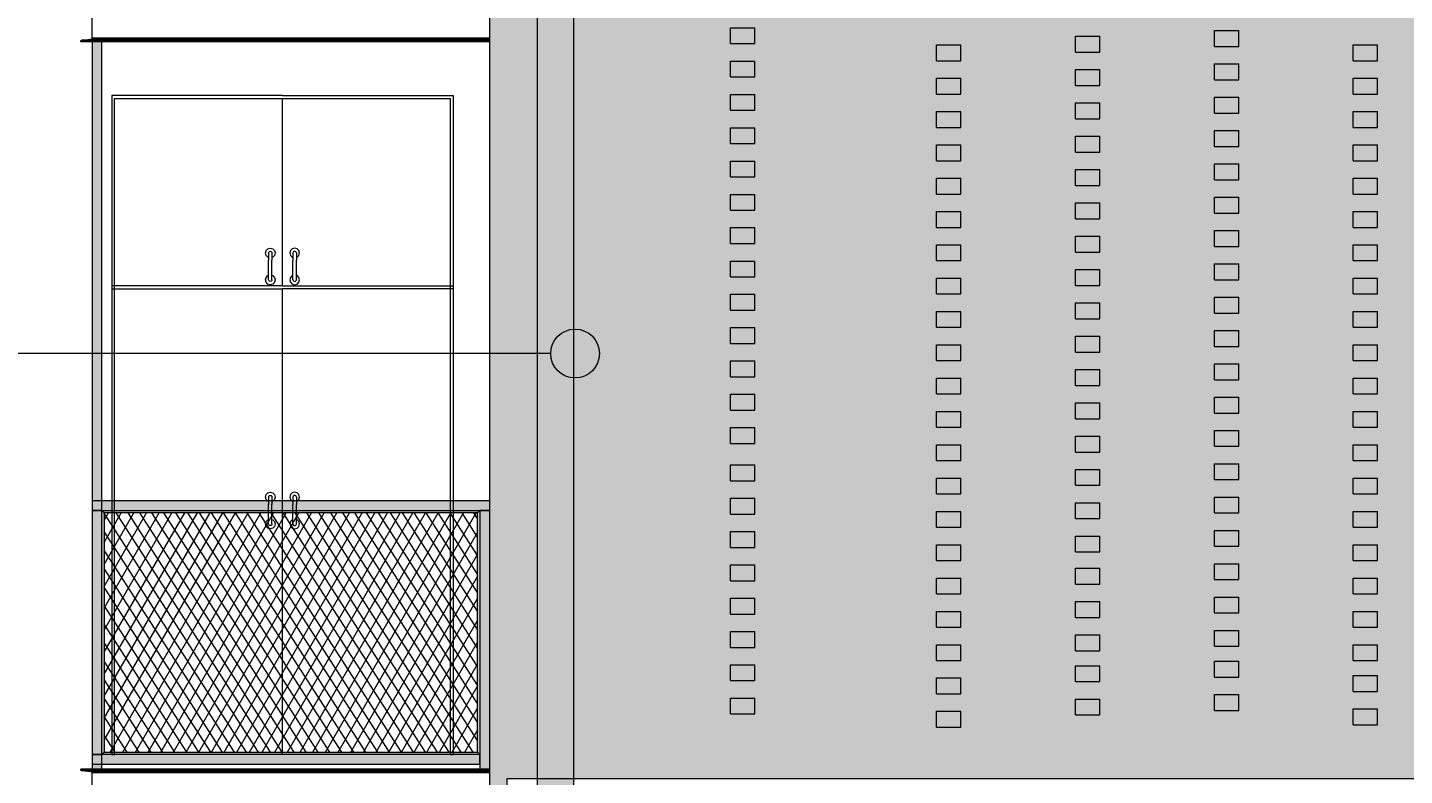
# Model space of a CAD drawing. Header units: metres. Extents: x 476297 to 476657, y 4620828 to 4621206.
# Drawn here: x 476603.33 to 476608.97, y 4621029.08 to 4621032.14 of the extents above; entities that cross this region are included whole.
import ezdxf

# ---------------------------------------------------------------- set-up
doc = ezdxf.new("R2010")
doc.units = ezdxf.units.M
doc.header["$MEASUREMENT"] = 0
for name, color, linetype in [('New2D Drafting - General', 7, 'Continuous'), ('New2D Drafting - General_Pen_No__30_Pen_No__9_Pen_No__9', 7, 'Continuous'), ('NewStructural - Bearing', 7, 'Continuous'), ('Structural - Bearing', 7, 'Continuous'), ('zoma', 7, 'Continuous'), ('zoma_Pen_No__5', 7, 'Continuous')]:
    doc.layers.add(name, color=color, linetype=linetype)
doc.styles.add('GENERATED_STYLE_2', font='arial.ttf')
doc.dimstyles.new('GENERATED_STYLE__1', dxfattribs={"dimtxt": 0.2, "dimasz": 0.064421, "dimexe": 0.18, "dimexo": 0.003, "dimgap": 0.09, "dimtad": 1, "dimtih": 1, "dimtoh": 1, "dimzin": 0, "dimdsep": 46, "dimtxsty": 'GENERATED_STYLE_2', "dimblk": 'ARROWHEAD_2', "dimblk1": 'ARROWHEAD_2', "dimblk2": 'ARROWHEAD_2', "dimcen": 0.09, "dimclrd": 142, "dimclre": 142, "dimclrt": 142, "dimadec": 0, "dimazin": 0, "dimtfac": 1, "dimtdec": 4, "dimtmove": 0, "dimatfit": 3, "dimfxl": 1, "dimtolj": 1, "dimtzin": 0, "dimarcsym": 0})

# ---------------------------------------------------------------- blocks, each defined once
blk = doc.blocks.new('*D531', base_point=(476844.5271, 4621385.791))
at = {"layer": 'zoma', "color": 142, "linetype": 'Continuous', "lineweight": 0, "transparency": 16777216}
for p, q in [((476605.3165, 4621023.2896), (476605.2676, 4621023.2048)), ((476605.2921, 4621023.1836), (476605.2921, 4621023.3108)), ((476605.7165, 4621023.2896), (476605.6676, 4621023.2048)), ((476605.6921, 4621023.1836), (476605.6921, 4621023.3108)), ((476605.2506, 4621023.2472), (476605.2921, 4621023.2472)), ((476605.2921, 4621023.2472), (476605.6921, 4621023.2472))]:
    blk.add_line(p, q, dxfattribs=at)
at = {"layer": 'zoma', "color": 142, "lineweight": 0, "transparency": 16777216, "insert": (476604.7355, 4621023.2872), "char_height": 0.2, "attachment_point": 7, "style": 'GENERATED_STYLE_2'}
blk.add_mtext('\\A1;{\\pql;\\fArial CYR|b0|i0|c204|p34;0,40}', dxfattribs=at)
blk = doc.blocks.new('ARROWHEAD_2')
at = {"color": 0, "linetype": 'Continuous', "lineweight": 0}
for p, q in [((0, 0), (-1, 0)), ((-0.378, -0.655), (0.378, 0.655))]:
    blk.add_line(p, q, dxfattribs=at)
blk = doc.blocks.new('*D532', base_point=(476844.5271, 4621385.791))
at = {"layer": 'zoma', "color": 142, "linetype": 'Continuous', "lineweight": 0, "transparency": 16777216}
for p, q in [((476605.7165, 4621023.2896), (476605.6676, 4621023.2048)), ((476605.6921, 4621023.1836), (476605.6921, 4621023.3108)), ((476612.2164, 4621023.2896), (476612.1675, 4621023.2048)), ((476612.192, 4621023.1836), (476612.192, 4621023.3108)), ((476605.6921, 4621023.2472), (476612.192, 4621023.2472))]:
    blk.add_line(p, q, dxfattribs=at)
at = {"layer": 'zoma', "color": 142, "lineweight": 0, "transparency": 16777216, "char_height": 0.2, "attachment_point": 7, "style": 'GENERATED_STYLE_2'}
for s, insert in [('\\A1;{\\pql;\\fArial CYR|b0|i0|c204|p34;6,50}', (476608.676, 4621023.2872)), ('\\A1;{\\pql;\\fArial CYR|b0|i0|c204|p34;0,40}', (476611.6353, 4621023.2872))]:
    blk.add_mtext(s, dxfattribs=dict(at, insert=insert))
blk = doc.blocks.new('Line_25', base_point=(476605.572, 4621030.8088))
at = {"layer": 'zoma_Pen_No__5', "linetype": 'Continuous', "lineweight": 0}
blk.add_hatch(color=142, dxfattribs=at).paths.add_polyline_path([(476605.472, 4621030.8088), (476605.4796, 4621030.7706), (476605.5013, 4621030.7381), (476605.5337, 4621030.7164), (476605.572, 4621030.7088), (476605.6102, 4621030.7164), (476605.6427, 4621030.7381), (476605.6644, 4621030.7706), (476605.672, 4621030.8088), (476605.6644, 4621030.8471), (476605.6427, 4621030.8795), (476605.6102, 4621030.9012), (476605.572, 4621030.9088), (476605.5337, 4621030.9012), (476605.5013, 4621030.8795), (476605.4796, 4621030.8471)])
at = {"layer": 'zoma_Pen_No__5', "color": 142, "linetype": 'Continuous', "lineweight": 0}
blk.add_line((476605.472, 4621030.8088), (476592.5777, 4621030.8088), dxfattribs=at)
blk.add_circle((476605.572, 4621030.8088), 0.1, dxfattribs=at)

msp = doc.modelspace()

# ---------------------------------------------------------------- hatches: boundary and pattern name
at = {"layer": 'New2D Drafting - General', "linetype": 'Continuous', "lineweight": 0}
h = msp.add_hatch(dxfattribs=at)
h.set_pattern_fill('BATT_INSULATION', style=0, pattern_type=2)
h.set_pattern_definition([(60, (476844.52715, 4621385.791044), (-0.038971143, 0.0225), []), (122.833095, (476844.52715, 4621385.791044), (0.0368060797, 0.01875), [])])
h.paths.add_polyline_path([(476605.1721, 4621030.156), (476603.6417, 4621030.156), (476603.6417, 4621029.176), (476605.1721, 4621029.176)])
at = {"layer": 'New2D Drafting - General_Pen_No__30_Pen_No__9_Pen_No__9', "linetype": 'Continuous', "lineweight": 0}
h = msp.add_hatch(dxfattribs=at)
h.set_pattern_fill('BRICK___RUNNING_BOND', color=252, style=0, pattern_type=2)
h.set_pattern_definition([(0, (476615.891796, 4621034.17524), (0, 0.06664), []), (90, (476615.8918, 4621034.17524), (-0.2448, 0), [0.06664, -0.06664]), (90, (476616.0142, 4621034.24188), (-0.2448, 0), [0.06664, -0.06664])])
h.paths.add_polyline_path([(476623.0622, 4621031.666), (476622.9924, 4621031.666), (476622.9924, 4621029.066), (476605.2921, 4621029.066), (476605.2921, 4621024.666), (476605.2221, 4621024.666), (476605.2221, 4621029.166), (476605.2221, 4621039.1656), (476623.0621, 4621039.1656), (476623.0621, 4621038.706)])
h.paths.add_polyline_path([(476617.6924, 4621031.666), (476616.0924, 4621031.666), (476616.0924, 4621030.066), (476617.6924, 4621030.066)], flags=0)
h.paths.add_polyline_path([(476616.0924, 4621036.466), (476616.0924, 4621038.066), (476617.6924, 4621038.066), (476617.6924, 4621036.466)], flags=0)
h.paths.add_polyline_path([(476617.6924, 4621034.866), (476616.0924, 4621034.866), (476616.0924, 4621033.266), (476617.6924, 4621033.266)], flags=0)
h.paths.add_polyline_path([(476610.3918, 4621030.066), (476611.9922, 4621030.066), (476611.9922, 4621031.666), (476610.3918, 4621031.666)], flags=0)
h.paths.add_polyline_path([(476611.9922, 4621034.866), (476610.3918, 4621034.866), (476610.3918, 4621033.266), (476611.9922, 4621033.266)], flags=0)
h.paths.add_polyline_path([(476611.9922, 4621038.066), (476611.9922, 4621036.466), (476610.3918, 4621036.466), (476610.3918, 4621038.066)], flags=0)
for points in [[(476605.4171, 4621024.666), (476605.5671, 4621024.666), (476605.5671, 4621038.4661), (476605.4171, 4621038.4661)], [(476603.5917, 4621032.086), (476603.5917, 4621029.166), (476603.6317, 4621029.166), (476603.6317, 4621032.086)], [(476603.5917, 4621030.206), (476603.5917, 4621030.166), (476605.2221, 4621030.166), (476605.2221, 4621030.206)], [(476603.5917, 4621029.106), (476603.6317, 4621029.106), (476603.6317, 4621030.166), (476603.5917, 4621030.166)], [(476603.6417, 4621029.176), (476603.6317, 4621029.166), (476603.6317, 4621030.166), (476603.6417, 4621030.156)], [(476603.6417, 4621030.156), (476603.6317, 4621030.166), (476605.1821, 4621030.166), (476605.1721, 4621030.156)], [(476605.1821, 4621029.166), (476605.1721, 4621029.176), (476605.1721, 4621030.156), (476605.1821, 4621030.166)], [(476605.1821, 4621029.106), (476605.2221, 4621029.106), (476605.2221, 4621030.166), (476605.1821, 4621030.166)], [(476603.5917, 4621029.166), (476603.5917, 4621029.126), (476605.1821, 4621029.126), (476605.1821, 4621029.166)], [(476603.6317, 4621029.166), (476603.6417, 4621029.176), (476605.1721, 4621029.176), (476605.1821, 4621029.166)]]:
    msp.add_hatch(color=255, dxfattribs=at).paths.add_polyline_path(points)

# ---------------------------------------------------------------- linework, layer by layer
at = {"layer": 'New2D Drafting - General', "color": 7, "linetype": 'Continuous', "lineweight": 0, "flags": 128}
msp.add_lwpolyline([(476605.1721, 4621030.156), (476603.6417, 4621030.156), (476603.6417, 4621029.176), (476605.1721, 4621029.176)], close=True, dxfattribs=at)
at = {"layer": 'New2D Drafting - General_Pen_No__30_Pen_No__9_Pen_No__9', "color": 7, "linetype": 'Continuous', "lineweight": 0, "flags": 128}
for points in [[(476623.0622, 4621031.666), (476622.9924, 4621031.666), (476622.9924, 4621029.066), (476605.2921, 4621029.066), (476605.2921, 4621024.666), (476605.2221, 4621024.666), (476605.2221, 4621029.166), (476605.2221, 4621039.1656), (476623.0621, 4621039.1656), (476623.0621, 4621038.706)], [(476605.4171, 4621024.666), (476605.5671, 4621024.666), (476605.5671, 4621038.4661), (476605.4171, 4621038.4661)], [(476603.5917, 4621032.086), (476603.5917, 4621029.166), (476603.6317, 4621029.166), (476603.6317, 4621032.086)], [(476603.5917, 4621030.206), (476603.5917, 4621030.166), (476605.2221, 4621030.166), (476605.2221, 4621030.206)], [(476603.5917, 4621029.106), (476603.6317, 4621029.106), (476603.6317, 4621030.166), (476603.5917, 4621030.166)], [(476603.6417, 4621029.176), (476603.6317, 4621029.166), (476603.6317, 4621030.166), (476603.6417, 4621030.156)], [(476603.6417, 4621030.156), (476603.6317, 4621030.166), (476605.1821, 4621030.166), (476605.1721, 4621030.156)], [(476605.1821, 4621029.166), (476605.1721, 4621029.176), (476605.1721, 4621030.156), (476605.1821, 4621030.166)], [(476605.1821, 4621029.106), (476605.2221, 4621029.106), (476605.2221, 4621030.166), (476605.1821, 4621030.166)], [(476603.5917, 4621029.166), (476603.5917, 4621029.126), (476605.1821, 4621029.126), (476605.1821, 4621029.166)], [(476603.6317, 4621029.166), (476603.6417, 4621029.176), (476605.1721, 4621029.176), (476605.1821, 4621029.166)]]:
    msp.add_lwpolyline(points, close=True, dxfattribs=at)
at = {"layer": 'NewStructural - Bearing', "color": 7, "linetype": 'Continuous', "lineweight": 0}
for p, q in [((476606.2089, 4621032.1437), (476606.3086, 4621032.1437)), ((476606.2089, 4621032.0787), (476606.2089, 4621032.1437)), ((476606.3086, 4621032.0787), (476606.3086, 4621032.1437)), ((476607.6234, 4621032.0437), (476607.6234, 4621032.1087)), ((476607.6234, 4621032.1087), (476607.7231, 4621032.1087)), ((476607.7231, 4621032.0437), (476607.7231, 4621032.1087)), ((476608.1931, 4621032.067), (476608.1931, 4621032.132)), ((476608.1931, 4621032.132), (476608.2928, 4621032.132)), ((476608.2928, 4621032.067), (476608.2928, 4621032.132)), ((476606.2089, 4621032.0787), (476606.3086, 4621032.0787)), ((476607.0535, 4621032.0085), (476607.0535, 4621032.0735)), ((476607.0535, 4621032.0735), (476607.1532, 4621032.0735)), ((476607.1532, 4621032.0085), (476607.1532, 4621032.0735)), ((476607.6234, 4621032.0437), (476607.7231, 4621032.0437)), ((476608.1931, 4621032.067), (476608.2928, 4621032.067)), ((476608.7628, 4621032.0735), (476608.8624, 4621032.0735)), ((476608.7628, 4621032.0085), (476608.7628, 4621032.0735)), ((476608.8624, 4621032.0085), (476608.8624, 4621032.0735)), ((476606.2089, 4621032.0072), (476606.3086, 4621032.0072)), ((476606.2089, 4621031.9422), (476606.2089, 4621032.0072)), ((476606.3086, 4621031.9422), (476606.3086, 4621032.0072)), ((476607.0535, 4621032.0085), (476607.1532, 4621032.0085)), ((476608.1931, 4621031.9955), (476608.2928, 4621031.9955)), ((476608.1931, 4621031.9305), (476608.1931, 4621031.9955)), ((476608.2928, 4621031.9305), (476608.2928, 4621031.9955)), ((476608.7628, 4621032.0085), (476608.8624, 4621032.0085)), ((476606.2089, 4621031.9422), (476606.3086, 4621031.9422)), ((476607.0535, 4621031.937), (476607.1532, 4621031.937)), ((476607.0535, 4621031.872), (476607.0535, 4621031.937)), ((476607.1532, 4621031.872), (476607.1532, 4621031.937)), ((476607.6234, 4621031.9722), (476607.7231, 4621031.9722)), ((476607.6234, 4621031.9072), (476607.6234, 4621031.9722)), ((476607.7231, 4621031.9072), (476607.7231, 4621031.9722)), ((476608.1931, 4621031.9305), (476608.2928, 4621031.9305)), ((476608.7628, 4621031.937), (476608.8624, 4621031.937)), ((476608.7628, 4621031.872), (476608.7628, 4621031.937)), ((476608.8624, 4621031.872), (476608.8624, 4621031.937)), ((476606.2089, 4621031.8706), (476606.3086, 4621031.8706)), ((476606.2089, 4621031.8056), (476606.2089, 4621031.8706)), ((476606.3086, 4621031.8056), (476606.3086, 4621031.8706)), ((476607.0535, 4621031.872), (476607.1532, 4621031.872)), ((476607.6234, 4621031.9072), (476607.7231, 4621031.9072)), ((476608.7628, 4621031.872), (476608.8624, 4621031.872)), ((476604.3722, 4621031.866), (476603.6722, 4621031.866)), ((476603.6722, 4621031.866), (476603.6722, 4621031.086)), ((476603.6842, 4621031.854), (476605.0602, 4621031.854)), ((476603.6842, 4621031.086), (476603.6842, 4621031.854)), ((476604.3722, 4621031.866), (476605.0722, 4621031.866)), ((476604.3722, 4621031.086), (476604.3722, 4621031.854)), ((476605.0602, 4621031.854), (476605.0602, 4621031.086)), ((476605.0722, 4621031.866), (476605.0722, 4621031.086)), ((476607.6234, 4621031.8357), (476607.7231, 4621031.8357)), ((476607.6234, 4621031.7707), (476607.6234, 4621031.8357)), ((476607.7231, 4621031.7707), (476607.7231, 4621031.8357)), ((476608.1931, 4621031.859), (476608.2928, 4621031.859)), ((476608.1931, 4621031.794), (476608.1931, 4621031.859)), ((476608.2928, 4621031.794), (476608.2928, 4621031.859)), ((476606.2089, 4621031.8056), (476606.3086, 4621031.8056)), ((476607.0535, 4621031.8005), (476607.1532, 4621031.8005)), ((476607.0535, 4621031.7355), (476607.0535, 4621031.8005)), ((476607.1532, 4621031.7355), (476607.1532, 4621031.8005)), ((476607.6234, 4621031.7707), (476607.7231, 4621031.7707)), ((476608.1931, 4621031.794), (476608.2928, 4621031.794)), ((476608.7628, 4621031.8005), (476608.8624, 4621031.8005)), ((476608.7628, 4621031.7355), (476608.7628, 4621031.8005)), ((476608.8624, 4621031.7355), (476608.8624, 4621031.8005)), ((476606.2089, 4621031.7341), (476606.3086, 4621031.7341)), ((476606.2089, 4621031.6691), (476606.2089, 4621031.7341)), ((476606.3086, 4621031.6691), (476606.3086, 4621031.7341)), ((476607.0535, 4621031.7355), (476607.1532, 4621031.7355)), ((476607.6234, 4621031.6992), (476607.7231, 4621031.6992)), ((476607.6234, 4621031.6342), (476607.6234, 4621031.6992)), ((476607.7231, 4621031.6342), (476607.7231, 4621031.6992)), ((476608.1931, 4621031.7224), (476608.2928, 4621031.7224)), ((476608.1931, 4621031.6574), (476608.1931, 4621031.7224)), ((476608.2928, 4621031.6574), (476608.2928, 4621031.7224)), ((476608.7628, 4621031.7355), (476608.8624, 4621031.7355)), ((476606.2089, 4621031.6691), (476606.3086, 4621031.6691)), ((476607.0535, 4621031.664), (476607.1532, 4621031.664)), ((476607.0535, 4621031.599), (476607.0535, 4621031.664)), ((476607.1532, 4621031.599), (476607.1532, 4621031.664)), ((476608.1931, 4621031.6574), (476608.2928, 4621031.6574)), ((476608.7628, 4621031.664), (476608.8624, 4621031.664)), ((476608.7628, 4621031.599), (476608.7628, 4621031.664)), ((476608.8624, 4621031.599), (476608.8624, 4621031.664)), ((476606.2089, 4621031.5976), (476606.3086, 4621031.5976)), ((476606.2089, 4621031.5326), (476606.2089, 4621031.5976)), ((476606.3086, 4621031.5326), (476606.3086, 4621031.5976)), ((476607.0535, 4621031.599), (476607.1532, 4621031.599)), ((476607.6234, 4621031.6342), (476607.7231, 4621031.6342)), ((476608.1931, 4621031.5859), (476608.2928, 4621031.5859)), ((476608.1931, 4621031.5209), (476608.1931, 4621031.5859)), ((476608.2928, 4621031.5209), (476608.2928, 4621031.5859)), ((476608.7628, 4621031.599), (476608.8624, 4621031.599)), ((476606.2089, 4621031.5326), (476606.3086, 4621031.5326)), ((476607.6234, 4621031.5627), (476607.7231, 4621031.5627)), ((476607.6234, 4621031.4977), (476607.6234, 4621031.5627)), ((476607.7231, 4621031.4977), (476607.7231, 4621031.5627)), ((476607.0535, 4621031.5274), (476607.1532, 4621031.5274)), ((476607.0535, 4621031.4624), (476607.0535, 4621031.5274)), ((476607.1532, 4621031.4624), (476607.1532, 4621031.5274)), ((476607.6234, 4621031.4977), (476607.7231, 4621031.4977)), ((476608.1931, 4621031.5209), (476608.2928, 4621031.5209)), ((476608.7628, 4621031.5274), (476608.8624, 4621031.5274)), ((476608.7628, 4621031.4624), (476608.7628, 4621031.5274)), ((476608.8624, 4621031.4624), (476608.8624, 4621031.5274)), ((476606.2089, 4621031.4611), (476606.3086, 4621031.4611)), ((476606.2089, 4621031.3961), (476606.2089, 4621031.4611)), ((476606.3086, 4621031.3961), (476606.3086, 4621031.4611)), ((476607.0535, 4621031.4624), (476607.1532, 4621031.4624)), ((476607.6234, 4621031.4261), (476607.7231, 4621031.4261)), ((476607.6234, 4621031.3611), (476607.6234, 4621031.4261)), ((476607.7231, 4621031.3611), (476607.7231, 4621031.4261)), ((476608.1931, 4621031.4494), (476608.2928, 4621031.4494)), ((476608.1931, 4621031.3844), (476608.1931, 4621031.4494)), ((476608.2928, 4621031.3844), (476608.2928, 4621031.4494)), ((476608.7628, 4621031.4624), (476608.8624, 4621031.4624)), ((476606.2089, 4621031.3961), (476606.3086, 4621031.3961)), ((476607.0535, 4621031.3909), (476607.1532, 4621031.3909)), ((476607.0535, 4621031.3259), (476607.0535, 4621031.3909)), ((476607.1532, 4621031.3259), (476607.1532, 4621031.3909)), ((476607.6234, 4621031.3611), (476607.7231, 4621031.3611)), ((476608.1931, 4621031.3844), (476608.2928, 4621031.3844)), ((476608.7628, 4621031.3909), (476608.8624, 4621031.3909)), ((476608.7628, 4621031.3259), (476608.7628, 4621031.3909)), ((476608.8624, 4621031.3259), (476608.8624, 4621031.3909)), ((476606.2089, 4621031.3246), (476606.3086, 4621031.3246)), ((476606.2089, 4621031.2596), (476606.2089, 4621031.3246)), ((476606.3086, 4621031.2596), (476606.3086, 4621031.3246)), ((476607.0535, 4621031.3259), (476607.1532, 4621031.3259)), ((476608.1931, 4621031.3129), (476608.2928, 4621031.3129)), ((476608.1931, 4621031.2479), (476608.1931, 4621031.3129)), ((476608.2928, 4621031.2479), (476608.2928, 4621031.3129)), ((476608.7628, 4621031.3259), (476608.8624, 4621031.3259)), ((476606.2089, 4621031.2596), (476606.3086, 4621031.2596)), ((476607.0535, 4621031.2544), (476607.1532, 4621031.2544)), ((476607.0535, 4621031.1894), (476607.0535, 4621031.2544)), ((476607.1532, 4621031.1894), (476607.1532, 4621031.2544)), ((476607.6234, 4621031.2896), (476607.7231, 4621031.2896)), ((476607.6234, 4621031.2246), (476607.6234, 4621031.2896)), ((476607.7231, 4621031.2246), (476607.7231, 4621031.2896)), ((476608.1931, 4621031.2479), (476608.2928, 4621031.2479)), ((476608.7628, 4621031.2544), (476608.8624, 4621031.2544)), ((476608.7628, 4621031.1894), (476608.7628, 4621031.2544)), ((476608.8624, 4621031.1894), (476608.8624, 4621031.2544)), ((476604.3022, 4621031.221), (476604.3049, 4621031.231)), ((476604.3049, 4621031.211), (476604.3022, 4621031.221)), ((476604.3049, 4621031.231), (476604.3122, 4621031.2383)), ((476604.3122, 4621031.2037), (476604.3049, 4621031.211)), ((476604.3122, 4621031.2383), (476604.3222, 4621031.241)), ((476604.3152, 4621031.2029), (476604.3122, 4621031.2037)), ((476604.3152, 4621031.221), (476604.3162, 4621031.2245)), ((476604.3152, 4621031.221), (476604.3152, 4621031.217)), ((476604.3152, 4621031.217), (476604.3152, 4621031.206)), ((476604.3152, 4621031.206), (476604.3152, 4621031.191)), ((476604.3152, 4621031.141), (476604.3152, 4621031.191)), ((476604.3162, 4621031.2245), (476604.3187, 4621031.2271)), ((476604.3187, 4621031.2271), (476604.3222, 4621031.228)), ((476604.3222, 4621031.241), (476604.3322, 4621031.2383)), ((476604.3222, 4621031.228), (476604.3257, 4621031.2271)), ((476604.3257, 4621031.2271), (476604.3283, 4621031.2245)), ((476604.3283, 4621031.2245), (476604.3292, 4621031.221)), ((476604.3292, 4621031.221), (476604.3292, 4621031.217)), ((476604.3292, 4621031.217), (476604.3292, 4621031.206)), ((476604.3292, 4621031.206), (476604.3292, 4621031.191)), ((476604.3322, 4621031.2037), (476604.3292, 4621031.2029)), ((476604.3292, 4621031.141), (476604.3292, 4621031.191)), ((476604.3322, 4621031.2383), (476604.3395, 4621031.231)), ((476604.3395, 4621031.211), (476604.3322, 4621031.2037)), ((476604.3395, 4621031.231), (476604.3422, 4621031.221)), ((476604.3422, 4621031.221), (476604.3395, 4621031.211)), ((476604.4049, 4621031.231), (476604.4022, 4621031.221)), ((476604.4022, 4621031.221), (476604.4049, 4621031.211)), ((476604.4122, 4621031.2383), (476604.4049, 4621031.231)), ((476604.4049, 4621031.211), (476604.4122, 4621031.2037)), ((476604.4222, 4621031.241), (476604.4122, 4621031.2383)), ((476604.4122, 4621031.2037), (476604.4152, 4621031.2029)), ((476604.4162, 4621031.2245), (476604.4152, 4621031.221)), ((476604.4152, 4621031.221), (476604.4152, 4621031.217)), ((476604.4152, 4621031.217), (476604.4152, 4621031.206)), ((476604.4152, 4621031.206), (476604.4152, 4621031.191)), ((476604.4152, 4621031.141), (476604.4152, 4621031.191)), ((476604.4187, 4621031.2271), (476604.4162, 4621031.2245)), ((476604.4222, 4621031.228), (476604.4187, 4621031.2271)), ((476604.4322, 4621031.2383), (476604.4222, 4621031.241)), ((476604.4257, 4621031.2271), (476604.4222, 4621031.228)), ((476604.4283, 4621031.2245), (476604.4257, 4621031.2271)), ((476604.4292, 4621031.221), (476604.4283, 4621031.2245)), ((476604.4292, 4621031.221), (476604.4292, 4621031.217)), ((476604.4292, 4621031.217), (476604.4292, 4621031.206)), ((476604.4292, 4621031.206), (476604.4292, 4621031.191)), ((476604.4292, 4621031.2029), (476604.4322, 4621031.2037)), ((476604.4292, 4621031.141), (476604.4292, 4621031.191)), ((476604.4395, 4621031.231), (476604.4322, 4621031.2383)), ((476604.4322, 4621031.2037), (476604.4395, 4621031.211)), ((476604.4422, 4621031.221), (476604.4395, 4621031.231)), ((476604.4395, 4621031.211), (476604.4422, 4621031.221)), ((476607.6234, 4621031.2246), (476607.7231, 4621031.2246)), ((476604.3152, 4621031.126), (476604.3152, 4621031.141)), ((476604.3292, 4621031.126), (476604.3292, 4621031.141)), ((476604.4152, 4621031.126), (476604.4152, 4621031.141)), ((476604.4292, 4621031.126), (476604.4292, 4621031.141)), ((476606.2089, 4621031.188), (476606.3086, 4621031.188)), ((476606.2089, 4621031.123), (476606.2089, 4621031.188)), ((476606.3086, 4621031.123), (476606.3086, 4621031.188)), ((476607.0535, 4621031.1894), (476607.1532, 4621031.1894)), ((476607.6234, 4621031.1531), (476607.7231, 4621031.1531)), ((476607.6234, 4621031.0881), (476607.6234, 4621031.1531)), ((476607.7231, 4621031.0881), (476607.7231, 4621031.1531)), ((476608.1931, 4621031.1764), (476608.2928, 4621031.1764)), ((476608.1931, 4621031.1114), (476608.1931, 4621031.1764)), ((476608.2928, 4621031.1114), (476608.2928, 4621031.1764)), ((476608.7628, 4621031.1894), (476608.8624, 4621031.1894)), ((476604.3722, 4621031.086), (476603.6722, 4621031.086)), ((476603.6722, 4621031.086), (476603.6722, 4621029.166)), ((476603.6842, 4621029.166), (476603.6842, 4621031.086)), ((476604.3022, 4621031.111), (476604.3049, 4621031.121)), ((476604.3049, 4621031.101), (476604.3022, 4621031.111)), ((476604.3049, 4621031.121), (476604.3122, 4621031.1283)), ((476604.3122, 4621031.0937), (476604.3049, 4621031.101)), ((476604.3122, 4621031.1283), (476604.3152, 4621031.1292)), ((476604.3222, 4621031.091), (476604.3122, 4621031.0937)), ((476604.3152, 4621031.115), (476604.3152, 4621031.126)), ((476604.3152, 4621031.111), (476604.3152, 4621031.115)), ((476604.3162, 4621031.1075), (476604.3152, 4621031.111)), ((476604.3187, 4621031.105), (476604.3162, 4621031.1075)), ((476604.3222, 4621031.104), (476604.3187, 4621031.105)), ((476604.3257, 4621031.105), (476604.3222, 4621031.104)), ((476604.3322, 4621031.0937), (476604.3222, 4621031.091)), ((476604.3283, 4621031.1075), (476604.3257, 4621031.105)), ((476604.3292, 4621031.111), (476604.3283, 4621031.1075)), ((476604.3292, 4621031.1292), (476604.3322, 4621031.1283)), ((476604.3292, 4621031.115), (476604.3292, 4621031.126)), ((476604.3292, 4621031.111), (476604.3292, 4621031.115)), ((476604.3322, 4621031.1283), (476604.3395, 4621031.121)), ((476604.3395, 4621031.101), (476604.3322, 4621031.0937)), ((476604.3395, 4621031.121), (476604.3422, 4621031.111)), ((476604.3422, 4621031.111), (476604.3395, 4621031.101)), ((476604.3722, 4621031.086), (476605.0722, 4621031.086)), ((476604.4049, 4621031.121), (476604.4022, 4621031.111)), ((476604.4022, 4621031.111), (476604.4049, 4621031.101)), ((476604.4122, 4621031.1283), (476604.4049, 4621031.121)), ((476604.4049, 4621031.101), (476604.4122, 4621031.0937)), ((476604.4152, 4621031.1292), (476604.4122, 4621031.1283)), ((476604.4122, 4621031.0937), (476604.4222, 4621031.091)), ((476604.4152, 4621031.115), (476604.4152, 4621031.126)), ((476604.4152, 4621031.111), (476604.4152, 4621031.115)), ((476604.4152, 4621031.111), (476604.4162, 4621031.1075)), ((476604.4162, 4621031.1075), (476604.4187, 4621031.105)), ((476604.4187, 4621031.105), (476604.4222, 4621031.104)), ((476604.4222, 4621031.104), (476604.4257, 4621031.105)), ((476604.4222, 4621031.091), (476604.4322, 4621031.0937)), ((476604.4257, 4621031.105), (476604.4283, 4621031.1075)), ((476604.4283, 4621031.1075), (476604.4292, 4621031.111)), ((476604.4322, 4621031.1283), (476604.4292, 4621031.1292)), ((476604.4292, 4621031.115), (476604.4292, 4621031.126)), ((476604.4292, 4621031.111), (476604.4292, 4621031.115)), ((476604.4395, 4621031.121), (476604.4322, 4621031.1283)), ((476604.4322, 4621031.0937), (476604.4395, 4621031.101)), ((476604.4422, 4621031.111), (476604.4395, 4621031.121)), ((476604.4395, 4621031.101), (476604.4422, 4621031.111)), ((476605.0602, 4621031.086), (476605.0602, 4621029.166)), ((476605.0602, 4621031.086), (476605.0722, 4621031.086)), ((476605.0722, 4621031.086), (476605.0722, 4621029.166)), ((476606.2089, 4621031.123), (476606.3086, 4621031.123)), ((476607.0535, 4621031.1179), (476607.1532, 4621031.1179)), ((476607.0535, 4621031.0529), (476607.0535, 4621031.1179)), ((476607.1532, 4621031.0529), (476607.1532, 4621031.1179)), ((476607.6234, 4621031.0881), (476607.7231, 4621031.0881)), ((476608.1931, 4621031.1114), (476608.2928, 4621031.1114)), ((476608.7628, 4621031.1179), (476608.8624, 4621031.1179)), ((476608.7628, 4621031.0529), (476608.7628, 4621031.1179)), ((476608.8624, 4621031.0529), (476608.8624, 4621031.1179)), ((476603.6722, 4621031.074), (476604.3722, 4621031.074)), ((476604.3722, 4621029.166), (476604.3722, 4621031.074)), ((476605.0722, 4621031.074), (476604.3722, 4621031.074)), ((476606.2089, 4621031.0515), (476606.3086, 4621031.0515)), ((476606.2089, 4621030.9865), (476606.2089, 4621031.0515)), ((476606.3086, 4621030.9865), (476606.3086, 4621031.0515)), ((476607.0535, 4621031.0529), (476607.1532, 4621031.0529)), ((476608.1931, 4621031.0399), (476608.2928, 4621031.0399)), ((476608.1931, 4621030.9749), (476608.1931, 4621031.0399)), ((476608.2928, 4621030.9749), (476608.2928, 4621031.0399)), ((476608.7628, 4621031.0529), (476608.8624, 4621031.0529)), ((476606.2089, 4621030.9865), (476606.3086, 4621030.9865)), ((476607.0535, 4621030.9814), (476607.1532, 4621030.9814)), ((476607.0535, 4621030.9164), (476607.0535, 4621030.9814)), ((476607.1532, 4621030.9164), (476607.1532, 4621030.9814)), ((476607.6234, 4621031.0166), (476607.7231, 4621031.0166)), ((476607.6234, 4621030.9516), (476607.6234, 4621031.0166)), ((476607.7231, 4621030.9516), (476607.7231, 4621031.0166)), ((476608.1931, 4621030.9749), (476608.2928, 4621030.9749)), ((476608.7628, 4621030.9814), (476608.8624, 4621030.9814)), ((476608.7628, 4621030.9164), (476608.7628, 4621030.9814)), ((476608.8624, 4621030.9164), (476608.8624, 4621030.9814)), ((476606.2089, 4621030.915), (476606.3086, 4621030.915)), ((476606.2089, 4621030.85), (476606.2089, 4621030.915)), ((476606.3086, 4621030.85), (476606.3086, 4621030.915)), ((476607.0535, 4621030.9164), (476607.1532, 4621030.9164)), ((476607.6234, 4621030.9516), (476607.7231, 4621030.9516)), ((476608.7628, 4621030.9164), (476608.8624, 4621030.9164)), ((476607.6234, 4621030.8801), (476607.7231, 4621030.8801)), ((476607.6234, 4621030.8151), (476607.6234, 4621030.8801)), ((476607.7231, 4621030.8151), (476607.7231, 4621030.8801)), ((476608.1931, 4621030.9033), (476608.2928, 4621030.9033)), ((476608.1931, 4621030.8383), (476608.1931, 4621030.9033)), ((476608.2928, 4621030.8383), (476608.2928, 4621030.9033)), ((476606.2089, 4621030.85), (476606.3086, 4621030.85)), ((476607.0535, 4621030.8449), (476607.1532, 4621030.8449)), ((476607.0535, 4621030.7799), (476607.0535, 4621030.8449)), ((476607.1532, 4621030.7799), (476607.1532, 4621030.8449)), ((476607.6234, 4621030.8151), (476607.7231, 4621030.8151)), ((476608.1931, 4621030.8383), (476608.2928, 4621030.8383)), ((476608.7628, 4621030.8449), (476608.8624, 4621030.8449)), ((476608.7628, 4621030.7799), (476608.7628, 4621030.8449)), ((476608.8624, 4621030.7799), (476608.8624, 4621030.8449)), ((476606.2089, 4621030.7785), (476606.3086, 4621030.7785)), ((476606.2089, 4621030.7135), (476606.2089, 4621030.7785)), ((476606.3086, 4621030.7135), (476606.3086, 4621030.7785)), ((476607.0535, 4621030.7799), (476607.1532, 4621030.7799)), ((476607.6234, 4621030.7436), (476607.7231, 4621030.7436)), ((476607.6234, 4621030.6786), (476607.6234, 4621030.7436)), ((476607.7231, 4621030.6786), (476607.7231, 4621030.7436)), ((476608.1931, 4621030.7668), (476608.2928, 4621030.7668)), ((476608.1931, 4621030.7018), (476608.1931, 4621030.7668)), ((476608.2928, 4621030.7018), (476608.2928, 4621030.7668)), ((476608.7628, 4621030.7799), (476608.8624, 4621030.7799)), ((476606.2089, 4621030.7135), (476606.3086, 4621030.7135)), ((476607.0535, 4621030.7083), (476607.1532, 4621030.7083)), ((476607.0535, 4621030.6433), (476607.0535, 4621030.7083)), ((476607.1532, 4621030.6433), (476607.1532, 4621030.7083)), ((476608.1931, 4621030.7018), (476608.2928, 4621030.7018)), ((476608.7628, 4621030.7083), (476608.8624, 4621030.7083)), ((476608.7628, 4621030.6433), (476608.7628, 4621030.7083)), ((476608.8624, 4621030.6433), (476608.8624, 4621030.7083)), ((476606.2089, 4621030.642), (476606.3086, 4621030.642)), ((476606.2089, 4621030.577), (476606.2089, 4621030.642)), ((476606.3086, 4621030.577), (476606.3086, 4621030.642)), ((476607.0535, 4621030.6433), (476607.1532, 4621030.6433)), ((476607.6234, 4621030.6786), (476607.7231, 4621030.6786)), ((476608.1931, 4621030.6303), (476608.2928, 4621030.6303)), ((476608.1931, 4621030.5653), (476608.1931, 4621030.6303)), ((476608.2928, 4621030.5653), (476608.2928, 4621030.6303)), ((476608.7628, 4621030.6433), (476608.8624, 4621030.6433)), ((476606.2089, 4621030.577), (476606.3086, 4621030.577)), ((476607.0535, 4621030.5718), (476607.1532, 4621030.5718)), ((476607.0535, 4621030.5068), (476607.0535, 4621030.5718)), ((476607.1532, 4621030.5068), (476607.1532, 4621030.5718)), ((476607.6234, 4621030.607), (476607.7231, 4621030.607)), ((476607.6234, 4621030.542), (476607.6234, 4621030.607)), ((476607.7231, 4621030.542), (476607.7231, 4621030.607)), ((476608.7628, 4621030.5718), (476608.8624, 4621030.5718)), ((476608.7628, 4621030.5068), (476608.7628, 4621030.5718)), ((476608.8624, 4621030.5068), (476608.8624, 4621030.5718)), ((476607.6234, 4621030.542), (476607.7231, 4621030.542)), ((476608.1931, 4621030.5653), (476608.2928, 4621030.5653)), ((476606.2089, 4621030.5055), (476606.3086, 4621030.5055)), ((476606.2089, 4621030.4405), (476606.2089, 4621030.5055)), ((476606.3086, 4621030.4405), (476606.3086, 4621030.5055)), ((476607.0535, 4621030.5068), (476607.1532, 4621030.5068)), ((476607.6234, 4621030.4705), (476607.7231, 4621030.4705)), ((476607.6234, 4621030.4055), (476607.6234, 4621030.4705)), ((476607.7231, 4621030.4055), (476607.7231, 4621030.4705)), ((476608.1931, 4621030.4938), (476608.2928, 4621030.4938)), ((476608.1931, 4621030.4288), (476608.1931, 4621030.4938)), ((476608.2928, 4621030.4288), (476608.2928, 4621030.4938)), ((476608.7628, 4621030.5068), (476608.8624, 4621030.5068)), ((476606.2089, 4621030.4405), (476606.3086, 4621030.4405)), ((476607.0535, 4621030.4353), (476607.1532, 4621030.4353)), ((476607.0535, 4621030.3703), (476607.0535, 4621030.4353)), ((476607.1532, 4621030.3703), (476607.1532, 4621030.4353)), ((476607.6234, 4621030.4055), (476607.7231, 4621030.4055)), ((476608.1931, 4621030.4288), (476608.2928, 4621030.4288)), ((476608.7628, 4621030.4353), (476608.8624, 4621030.4353)), ((476608.7628, 4621030.3703), (476608.7628, 4621030.4353)), ((476608.8624, 4621030.3703), (476608.8624, 4621030.4353)), ((476606.2089, 4621030.3529), (476606.3086, 4621030.3529)), ((476606.2089, 4621030.2879), (476606.2089, 4621030.3529)), ((476606.3086, 4621030.2879), (476606.3086, 4621030.3529)), ((476607.0535, 4621030.3703), (476607.1532, 4621030.3703)), ((476608.1931, 4621030.3573), (476608.2928, 4621030.3573)), ((476608.1931, 4621030.2923), (476608.1931, 4621030.3573)), ((476608.2928, 4621030.2923), (476608.2928, 4621030.3573)), ((476608.7628, 4621030.3703), (476608.8624, 4621030.3703)), ((476606.2089, 4621030.2879), (476606.3086, 4621030.2879)), ((476607.0535, 4621030.2988), (476607.1532, 4621030.2988)), ((476607.0535, 4621030.2338), (476607.0535, 4621030.2988)), ((476607.1532, 4621030.2338), (476607.1532, 4621030.2988)), ((476607.6234, 4621030.334), (476607.7231, 4621030.334)), ((476607.6234, 4621030.269), (476607.6234, 4621030.334)), ((476607.7231, 4621030.269), (476607.7231, 4621030.334)), ((476608.1931, 4621030.2923), (476608.2928, 4621030.2923)), ((476608.7628, 4621030.2988), (476608.8624, 4621030.2988)), ((476608.7628, 4621030.2338), (476608.7628, 4621030.2988)), ((476608.8624, 4621030.2338), (476608.8624, 4621030.2988)), ((476604.3022, 4621030.221), (476604.3049, 4621030.231)), ((476604.3049, 4621030.231), (476604.3122, 4621030.2383)), ((476604.3122, 4621030.2383), (476604.3222, 4621030.241)), ((476604.3222, 4621030.241), (476604.3322, 4621030.2383)), ((476604.3322, 4621030.2383), (476604.3395, 4621030.231)), ((476604.3395, 4621030.231), (476604.3422, 4621030.221)), ((476604.4049, 4621030.231), (476604.4022, 4621030.221)), ((476604.4122, 4621030.2383), (476604.4049, 4621030.231)), ((476604.4222, 4621030.241), (476604.4122, 4621030.2383)), ((476604.4322, 4621030.2383), (476604.4222, 4621030.241)), ((476604.4395, 4621030.231), (476604.4322, 4621030.2383)), ((476604.4422, 4621030.221), (476604.4395, 4621030.231)), ((476607.0535, 4621030.2338), (476607.1532, 4621030.2338)), ((476607.6234, 4621030.269), (476607.7231, 4621030.269)), ((476608.7628, 4621030.2338), (476608.8624, 4621030.2338)), ((476604.3049, 4621030.211), (476604.3022, 4621030.221)), ((476604.3122, 4621030.2037), (476604.3049, 4621030.211)), ((476604.3152, 4621030.2029), (476604.3122, 4621030.2037)), ((476604.3152, 4621030.221), (476604.3162, 4621030.2245)), ((476604.3152, 4621030.221), (476604.3152, 4621030.217)), ((476604.3152, 4621030.217), (476604.3152, 4621030.206)), ((476604.3152, 4621030.206), (476604.3152, 4621030.191)), ((476604.3152, 4621030.141), (476604.3152, 4621030.191)), ((476604.3162, 4621030.2245), (476604.3187, 4621030.2271)), ((476604.3187, 4621030.2271), (476604.3222, 4621030.228)), ((476604.3222, 4621030.228), (476604.3257, 4621030.2271)), ((476604.3257, 4621030.2271), (476604.3283, 4621030.2245)), ((476604.3283, 4621030.2245), (476604.3292, 4621030.221)), ((476604.3292, 4621030.221), (476604.3292, 4621030.217)), ((476604.3292, 4621030.217), (476604.3292, 4621030.206)), ((476604.3292, 4621030.206), (476604.3292, 4621030.191)), ((476604.3322, 4621030.2037), (476604.3292, 4621030.2029)), ((476604.3292, 4621030.141), (476604.3292, 4621030.191)), ((476604.3395, 4621030.211), (476604.3322, 4621030.2037)), ((476604.3422, 4621030.221), (476604.3395, 4621030.211)), ((476604.4022, 4621030.221), (476604.4049, 4621030.211)), ((476604.4049, 4621030.211), (476604.4122, 4621030.2037)), ((476604.4122, 4621030.2037), (476604.4152, 4621030.2029)), ((476604.4162, 4621030.2245), (476604.4152, 4621030.221)), ((476604.4152, 4621030.221), (476604.4152, 4621030.217)), ((476604.4152, 4621030.217), (476604.4152, 4621030.206)), ((476604.4152, 4621030.206), (476604.4152, 4621030.191)), ((476604.4152, 4621030.141), (476604.4152, 4621030.191)), ((476604.4187, 4621030.2271), (476604.4162, 4621030.2245)), ((476604.4222, 4621030.228), (476604.4187, 4621030.2271)), ((476604.4257, 4621030.2271), (476604.4222, 4621030.228)), ((476604.4283, 4621030.2245), (476604.4257, 4621030.2271)), ((476604.4292, 4621030.221), (476604.4283, 4621030.2245)), ((476604.4292, 4621030.221), (476604.4292, 4621030.217)), ((476604.4292, 4621030.217), (476604.4292, 4621030.206)), ((476604.4292, 4621030.206), (476604.4292, 4621030.191)), ((476604.4292, 4621030.2029), (476604.4322, 4621030.2037)), ((476604.4292, 4621030.141), (476604.4292, 4621030.191)), ((476604.4322, 4621030.2037), (476604.4395, 4621030.211)), ((476604.4395, 4621030.211), (476604.4422, 4621030.221)), ((476606.2089, 4621030.2164), (476606.3086, 4621030.2164)), ((476606.2089, 4621030.1514), (476606.2089, 4621030.2164)), ((476606.3086, 4621030.1514), (476606.3086, 4621030.2164)), ((476607.6234, 4621030.1975), (476607.7231, 4621030.1975)), ((476607.6234, 4621030.1325), (476607.6234, 4621030.1975)), ((476607.7231, 4621030.1325), (476607.7231, 4621030.1975)), ((476608.1931, 4621030.2208), (476608.2928, 4621030.2208)), ((476608.1931, 4621030.1558), (476608.1931, 4621030.2208)), ((476608.2928, 4621030.1558), (476608.2928, 4621030.2208)), ((476604.3022, 4621030.111), (476604.3049, 4621030.121)), ((476604.3049, 4621030.121), (476604.3122, 4621030.1283)), ((476604.3122, 4621030.1283), (476604.3152, 4621030.1292)), ((476604.3152, 4621030.126), (476604.3152, 4621030.141)), ((476604.3152, 4621030.115), (476604.3152, 4621030.126)), ((476604.3292, 4621030.126), (476604.3292, 4621030.141)), ((476604.3292, 4621030.1292), (476604.3322, 4621030.1283)), ((476604.3292, 4621030.115), (476604.3292, 4621030.126)), ((476604.3322, 4621030.1283), (476604.3395, 4621030.121)), ((476604.3395, 4621030.121), (476604.3422, 4621030.111)), ((476604.4049, 4621030.121), (476604.4022, 4621030.111)), ((476604.4122, 4621030.1283), (476604.4049, 4621030.121)), ((476604.4152, 4621030.1292), (476604.4122, 4621030.1283)), ((476604.4152, 4621030.126), (476604.4152, 4621030.141)), ((476604.4152, 4621030.115), (476604.4152, 4621030.126)), ((476604.4292, 4621030.126), (476604.4292, 4621030.141)), ((476604.4322, 4621030.1283), (476604.4292, 4621030.1292)), ((476604.4292, 4621030.115), (476604.4292, 4621030.126)), ((476604.4395, 4621030.121), (476604.4322, 4621030.1283)), ((476604.4422, 4621030.111), (476604.4395, 4621030.121)), ((476606.2089, 4621030.1514), (476606.3086, 4621030.1514)), ((476607.0535, 4621030.1623), (476607.1532, 4621030.1623)), ((476607.0535, 4621030.0973), (476607.0535, 4621030.1623)), ((476607.1532, 4621030.0973), (476607.1532, 4621030.1623)), ((476607.6234, 4621030.1325), (476607.7231, 4621030.1325)), ((476608.1931, 4621030.1558), (476608.2928, 4621030.1558)), ((476608.7628, 4621030.1623), (476608.8624, 4621030.1623)), ((476608.7628, 4621030.0973), (476608.7628, 4621030.1623)), ((476608.8624, 4621030.0973), (476608.8624, 4621030.1623)), ((476604.3049, 4621030.101), (476604.3022, 4621030.111)), ((476604.3122, 4621030.0937), (476604.3049, 4621030.101)), ((476604.3222, 4621030.091), (476604.3122, 4621030.0937)), ((476604.3152, 4621030.111), (476604.3152, 4621030.115)), ((476604.3162, 4621030.1075), (476604.3152, 4621030.111)), ((476604.3187, 4621030.105), (476604.3162, 4621030.1075)), ((476604.3222, 4621030.104), (476604.3187, 4621030.105)), ((476604.3257, 4621030.105), (476604.3222, 4621030.104)), ((476604.3322, 4621030.0937), (476604.3222, 4621030.091)), ((476604.3283, 4621030.1075), (476604.3257, 4621030.105)), ((476604.3292, 4621030.111), (476604.3283, 4621030.1075)), ((476604.3292, 4621030.111), (476604.3292, 4621030.115)), ((476604.3395, 4621030.101), (476604.3322, 4621030.0937)), ((476604.3422, 4621030.111), (476604.3395, 4621030.101)), ((476604.4022, 4621030.111), (476604.4049, 4621030.101)), ((476604.4049, 4621030.101), (476604.4122, 4621030.0937)), ((476604.4122, 4621030.0937), (476604.4222, 4621030.091)), ((476604.4152, 4621030.111), (476604.4152, 4621030.115)), ((476604.4152, 4621030.111), (476604.4162, 4621030.1075)), ((476604.4162, 4621030.1075), (476604.4187, 4621030.105)), ((476604.4187, 4621030.105), (476604.4222, 4621030.104)), ((476604.4222, 4621030.104), (476604.4257, 4621030.105)), ((476604.4222, 4621030.091), (476604.4322, 4621030.0937)), ((476604.4257, 4621030.105), (476604.4283, 4621030.1075)), ((476604.4283, 4621030.1075), (476604.4292, 4621030.111)), ((476604.4292, 4621030.111), (476604.4292, 4621030.115)), ((476604.4322, 4621030.0937), (476604.4395, 4621030.101)), ((476604.4395, 4621030.101), (476604.4422, 4621030.111)), ((476606.2089, 4621030.0798), (476606.3086, 4621030.0798)), ((476606.2089, 4621030.0148), (476606.2089, 4621030.0798)), ((476606.3086, 4621030.0148), (476606.3086, 4621030.0798)), ((476607.0535, 4621030.0973), (476607.1532, 4621030.0973)), ((476607.6234, 4621030.061), (476607.7231, 4621030.061)), ((476607.6234, 4621029.996), (476607.6234, 4621030.061)), ((476607.7231, 4621029.996), (476607.7231, 4621030.061)), ((476608.1931, 4621030.0842), (476608.2928, 4621030.0842)), ((476608.1931, 4621030.0192), (476608.1931, 4621030.0842)), ((476608.2928, 4621030.0192), (476608.2928, 4621030.0842)), ((476608.7628, 4621030.0973), (476608.8624, 4621030.0973)), ((476606.2089, 4621030.0148), (476606.3086, 4621030.0148)), ((476607.0535, 4621030.0258), (476607.1532, 4621030.0258)), ((476607.0535, 4621029.9608), (476607.0535, 4621030.0258)), ((476607.1532, 4621029.9608), (476607.1532, 4621030.0258)), ((476608.1931, 4621030.0192), (476608.2928, 4621030.0192)), ((476608.7628, 4621030.0258), (476608.8624, 4621030.0258)), ((476608.7628, 4621029.9608), (476608.7628, 4621030.0258)), ((476608.8624, 4621029.9608), (476608.8624, 4621030.0258)), ((476607.0535, 4621029.9608), (476607.1532, 4621029.9608)), ((476607.6234, 4621029.996), (476607.7231, 4621029.996)), ((476608.1931, 4621029.9477), (476608.2928, 4621029.9477)), ((476608.1931, 4621029.8827), (476608.1931, 4621029.9477)), ((476608.2928, 4621029.8827), (476608.2928, 4621029.9477)), ((476608.7628, 4621029.9608), (476608.8624, 4621029.9608)), ((476606.2089, 4621029.9433), (476606.3086, 4621029.9433)), ((476606.2089, 4621029.8783), (476606.2089, 4621029.9433)), ((476606.3086, 4621029.8783), (476606.3086, 4621029.9433)), ((476607.6234, 4621029.9293), (476607.7231, 4621029.9293)), ((476607.6234, 4621029.8643), (476607.6234, 4621029.9293)), ((476607.7231, 4621029.8643), (476607.7231, 4621029.9293)), ((476606.2089, 4621029.8783), (476606.3086, 4621029.8783)), ((476607.0535, 4621029.8892), (476607.1532, 4621029.8892)), ((476607.0535, 4621029.8242), (476607.0535, 4621029.8892)), ((476607.1532, 4621029.8242), (476607.1532, 4621029.8892)), ((476607.6234, 4621029.8643), (476607.7231, 4621029.8643)), ((476608.1931, 4621029.8827), (476608.2928, 4621029.8827)), ((476608.7628, 4621029.8892), (476608.8624, 4621029.8892)), ((476608.7628, 4621029.8242), (476608.7628, 4621029.8892)), ((476608.8624, 4621029.8242), (476608.8624, 4621029.8892)), ((476606.2089, 4621029.8068), (476606.3086, 4621029.8068)), ((476606.2089, 4621029.7418), (476606.2089, 4621029.8068)), ((476606.3086, 4621029.7418), (476606.3086, 4621029.8068)), ((476607.0535, 4621029.8242), (476607.1532, 4621029.8242)), ((476607.6234, 4621029.7928), (476607.7231, 4621029.7928)), ((476607.6234, 4621029.7278), (476607.6234, 4621029.7928)), ((476607.7231, 4621029.7278), (476607.7231, 4621029.7928)), ((476608.1931, 4621029.8112), (476608.2928, 4621029.8112)), ((476608.1931, 4621029.7462), (476608.1931, 4621029.8112)), ((476608.2928, 4621029.7462), (476608.2928, 4621029.8112)), ((476608.7628, 4621029.8242), (476608.8624, 4621029.8242)), ((476606.2089, 4621029.7418), (476606.3086, 4621029.7418)), ((476607.0535, 4621029.7527), (476607.1532, 4621029.7527)), ((476607.0535, 4621029.6877), (476607.0535, 4621029.7527)), ((476607.1532, 4621029.6877), (476607.1532, 4621029.7527)), ((476607.6234, 4621029.7278), (476607.7231, 4621029.7278)), ((476608.1931, 4621029.7462), (476608.2928, 4621029.7462)), ((476608.7628, 4621029.7527), (476608.8624, 4621029.7527)), ((476608.7628, 4621029.6877), (476608.7628, 4621029.7527)), ((476608.8624, 4621029.6877), (476608.8624, 4621029.7527)), ((476606.2089, 4621029.6703), (476606.3086, 4621029.6703)), ((476606.2089, 4621029.6053), (476606.2089, 4621029.6703)), ((476606.3086, 4621029.6053), (476606.3086, 4621029.6703)), ((476607.0535, 4621029.6877), (476607.1532, 4621029.6877)), ((476608.1931, 4621029.6747), (476608.2928, 4621029.6747)), ((476608.1931, 4621029.6097), (476608.1931, 4621029.6747)), ((476608.2928, 4621029.6097), (476608.2928, 4621029.6747)), ((476608.7628, 4621029.6877), (476608.8624, 4621029.6877)), ((476607.0535, 4621029.6162), (476607.1532, 4621029.6162)), ((476607.0535, 4621029.5512), (476607.0535, 4621029.6162)), ((476607.1532, 4621029.5512), (476607.1532, 4621029.6162)), ((476607.6234, 4621029.6563), (476607.7231, 4621029.6563)), ((476607.6234, 4621029.5913), (476607.6234, 4621029.6563)), ((476607.7231, 4621029.5913), (476607.7231, 4621029.6563)), ((476608.1931, 4621029.6097), (476608.2928, 4621029.6097)), ((476608.7628, 4621029.6162), (476608.8624, 4621029.6162)), ((476608.7628, 4621029.5512), (476608.7628, 4621029.6162)), ((476608.8624, 4621029.5512), (476608.8624, 4621029.6162)), ((476606.2089, 4621029.6053), (476606.3086, 4621029.6053)), ((476607.6234, 4621029.5913), (476607.7231, 4621029.5913)), ((476606.2089, 4621029.5338), (476606.3086, 4621029.5338)), ((476606.2089, 4621029.4688), (476606.2089, 4621029.5338)), ((476606.3086, 4621029.4688), (476606.3086, 4621029.5338)), ((476607.0535, 4621029.5512), (476607.1532, 4621029.5512)), ((476607.6234, 4621029.5297), (476607.7231, 4621029.5297)), ((476607.6234, 4621029.4647), (476607.6234, 4621029.5297)), ((476607.7231, 4621029.4647), (476607.7231, 4621029.5297)), ((476608.1931, 4621029.5481), (476608.2928, 4621029.5481)), ((476608.1931, 4621029.4831), (476608.1931, 4621029.5481)), ((476608.2928, 4621029.4831), (476608.2928, 4621029.5481)), ((476608.7628, 4621029.5512), (476608.8624, 4621029.5512)), ((476606.2089, 4621029.4688), (476606.3086, 4621029.4688)), ((476607.0535, 4621029.4797), (476607.1532, 4621029.4797)), ((476607.0535, 4621029.4147), (476607.0535, 4621029.4797)), ((476607.1532, 4621029.4147), (476607.1532, 4621029.4797)), ((476607.6234, 4621029.4647), (476607.7231, 4621029.4647)), ((476608.1931, 4621029.4831), (476608.2928, 4621029.4831)), ((476608.7628, 4621029.4896), (476608.8624, 4621029.4896)), ((476608.7628, 4621029.4246), (476608.7628, 4621029.4896)), ((476608.8624, 4621029.4246), (476608.8624, 4621029.4896)), ((476606.2089, 4621029.3973), (476606.3086, 4621029.3973)), ((476606.2089, 4621029.3323), (476606.2089, 4621029.3973)), ((476606.3086, 4621029.3323), (476606.3086, 4621029.3973)), ((476607.0535, 4621029.4147), (476607.1532, 4621029.4147)), ((476607.6234, 4621029.3932), (476607.7231, 4621029.3932)), ((476607.6234, 4621029.3282), (476607.6234, 4621029.3932)), ((476607.7231, 4621029.3282), (476607.7231, 4621029.3932)), ((476608.1931, 4621029.4115), (476608.2928, 4621029.4115)), ((476608.1931, 4621029.3465), (476608.1931, 4621029.4115)), ((476608.2928, 4621029.3465), (476608.2928, 4621029.4115)), ((476608.7628, 4621029.4246), (476608.8624, 4621029.4246)), ((476606.2089, 4621029.3323), (476606.3086, 4621029.3323)), ((476607.0535, 4621029.3432), (476607.1532, 4621029.3432)), ((476607.0535, 4621029.2782), (476607.0535, 4621029.3432)), ((476607.1532, 4621029.2782), (476607.1532, 4621029.3432)), ((476607.6234, 4621029.3282), (476607.7231, 4621029.3282)), ((476608.1931, 4621029.3465), (476608.2928, 4621029.3465)), ((476608.7628, 4621029.3531), (476608.8624, 4621029.3531)), ((476608.7628, 4621029.2881), (476608.7628, 4621029.3531)), ((476608.8624, 4621029.2881), (476608.8624, 4621029.3531)), ((476607.0535, 4621029.2782), (476607.1532, 4621029.2782)), ((476608.7628, 4621029.2881), (476608.8624, 4621029.2881)), ((476603.6722, 4621029.166), (476603.6842, 4621029.166)), ((476605.0602, 4621029.166), (476605.0722, 4621029.166))]:
    msp.add_line(p, q, dxfattribs=at)
at = {"layer": 'Structural - Bearing', "color": 7, "linetype": 'Continuous', "lineweight": 0}
for p, q in [((476603.5917, 4621032.1004), (476603.5917, 4621032.2916)), ((476603.5498, 4621032.0925), (476603.5872, 4621032.0965)), ((476603.5872, 4621032.0965), (476603.5884, 4621032.0967)), ((476605.2221, 4621032.0965), (476603.5872, 4621032.0965)), ((476603.5884, 4621032.0967), (476603.5901, 4621032.0976)), ((476603.5901, 4621032.0976), (476603.5913, 4621032.0989)), ((476603.5913, 4621032.0989), (476603.5917, 4621032.1004)), ((476605.2221, 4621032.1004), (476603.5917, 4621032.1004)), ((476603.5453, 4621032.0885), (476603.5457, 4621032.0901)), ((476603.5453, 4621032.086), (476603.5453, 4621032.0885)), ((476605.2221, 4621032.0885), (476603.5453, 4621032.0885)), ((476605.2221, 4621032.086), (476603.5453, 4621032.086)), ((476603.5457, 4621032.0901), (476603.5469, 4621032.0914)), ((476603.5469, 4621032.0914), (476603.5486, 4621032.0922)), ((476603.5486, 4621032.0922), (476603.5498, 4621032.0925)), ((476605.2221, 4621032.0925), (476603.5498, 4621032.0925)), ((476603.5453, 4621029.1035), (476603.5453, 4621029.106)), ((476605.2221, 4621029.106), (476603.5453, 4621029.106)), ((476603.5457, 4621029.102), (476603.5453, 4621029.1035)), ((476605.2221, 4621029.1035), (476603.5453, 4621029.1035)), ((476603.5469, 4621029.1007), (476603.5457, 4621029.102)), ((476603.5486, 4621029.0998), (476603.5469, 4621029.1007)), ((476603.5498, 4621029.0996), (476603.5486, 4621029.0998)), ((476603.5872, 4621029.0956), (476603.5498, 4621029.0996)), ((476605.2221, 4621029.0996), (476603.5498, 4621029.0996)), ((476603.5884, 4621029.0953), (476603.5872, 4621029.0956)), ((476605.2221, 4621029.0956), (476603.5872, 4621029.0956)), ((476603.5901, 4621029.0945), (476603.5884, 4621029.0953)), ((476603.5913, 4621029.0932), (476603.5901, 4621029.0945)), ((476603.5917, 4621029.0916), (476603.5913, 4621029.0932)), ((476603.5917, 4621028.9004), (476603.5917, 4621029.0916)), ((476605.2221, 4621029.0916), (476603.5917, 4621029.0916))]:
    msp.add_line(p, q, dxfattribs=at)

# ---------------------------------------------------------------- block references
at = {"layer": 'zoma_Pen_No__5', "color": 142, "linetype": 'Continuous', "lineweight": 0}
msp.add_blockref('Line_25', (476605.572, 4621030.8088), dxfattribs=at)

# ---------------------------------------------------------------- dimensions: what is measured, and where the dimension line sits
at = {"layer": 'zoma', "color": 142, "linetype": 'Continuous', "lineweight": 0}
for base, p1, p2, picture, middle in [((476605.6921, 4621023.2472), (476605.2921, 4621047.4056), (476605.6921, 4621047.4056), '*D531', (476604.9952, 4621023.3872)), ((476612.192, 4621023.2472), (476605.6921, 4621047.4056), (476612.192, 4621047.4056), '*D532', (476608.9357, 4621023.3872))]:
    dim = msp.add_linear_dim(base=base, p1=p1, p2=p2, dimstyle='GENERATED_STYLE__1', dxfattribs=at)
    dim.commit()
    dim.dimension.update_dxf_attribs({"geometry": picture, "text_midpoint": middle, "dimtype": 160})

doc.saveas('drawing.dxf')
